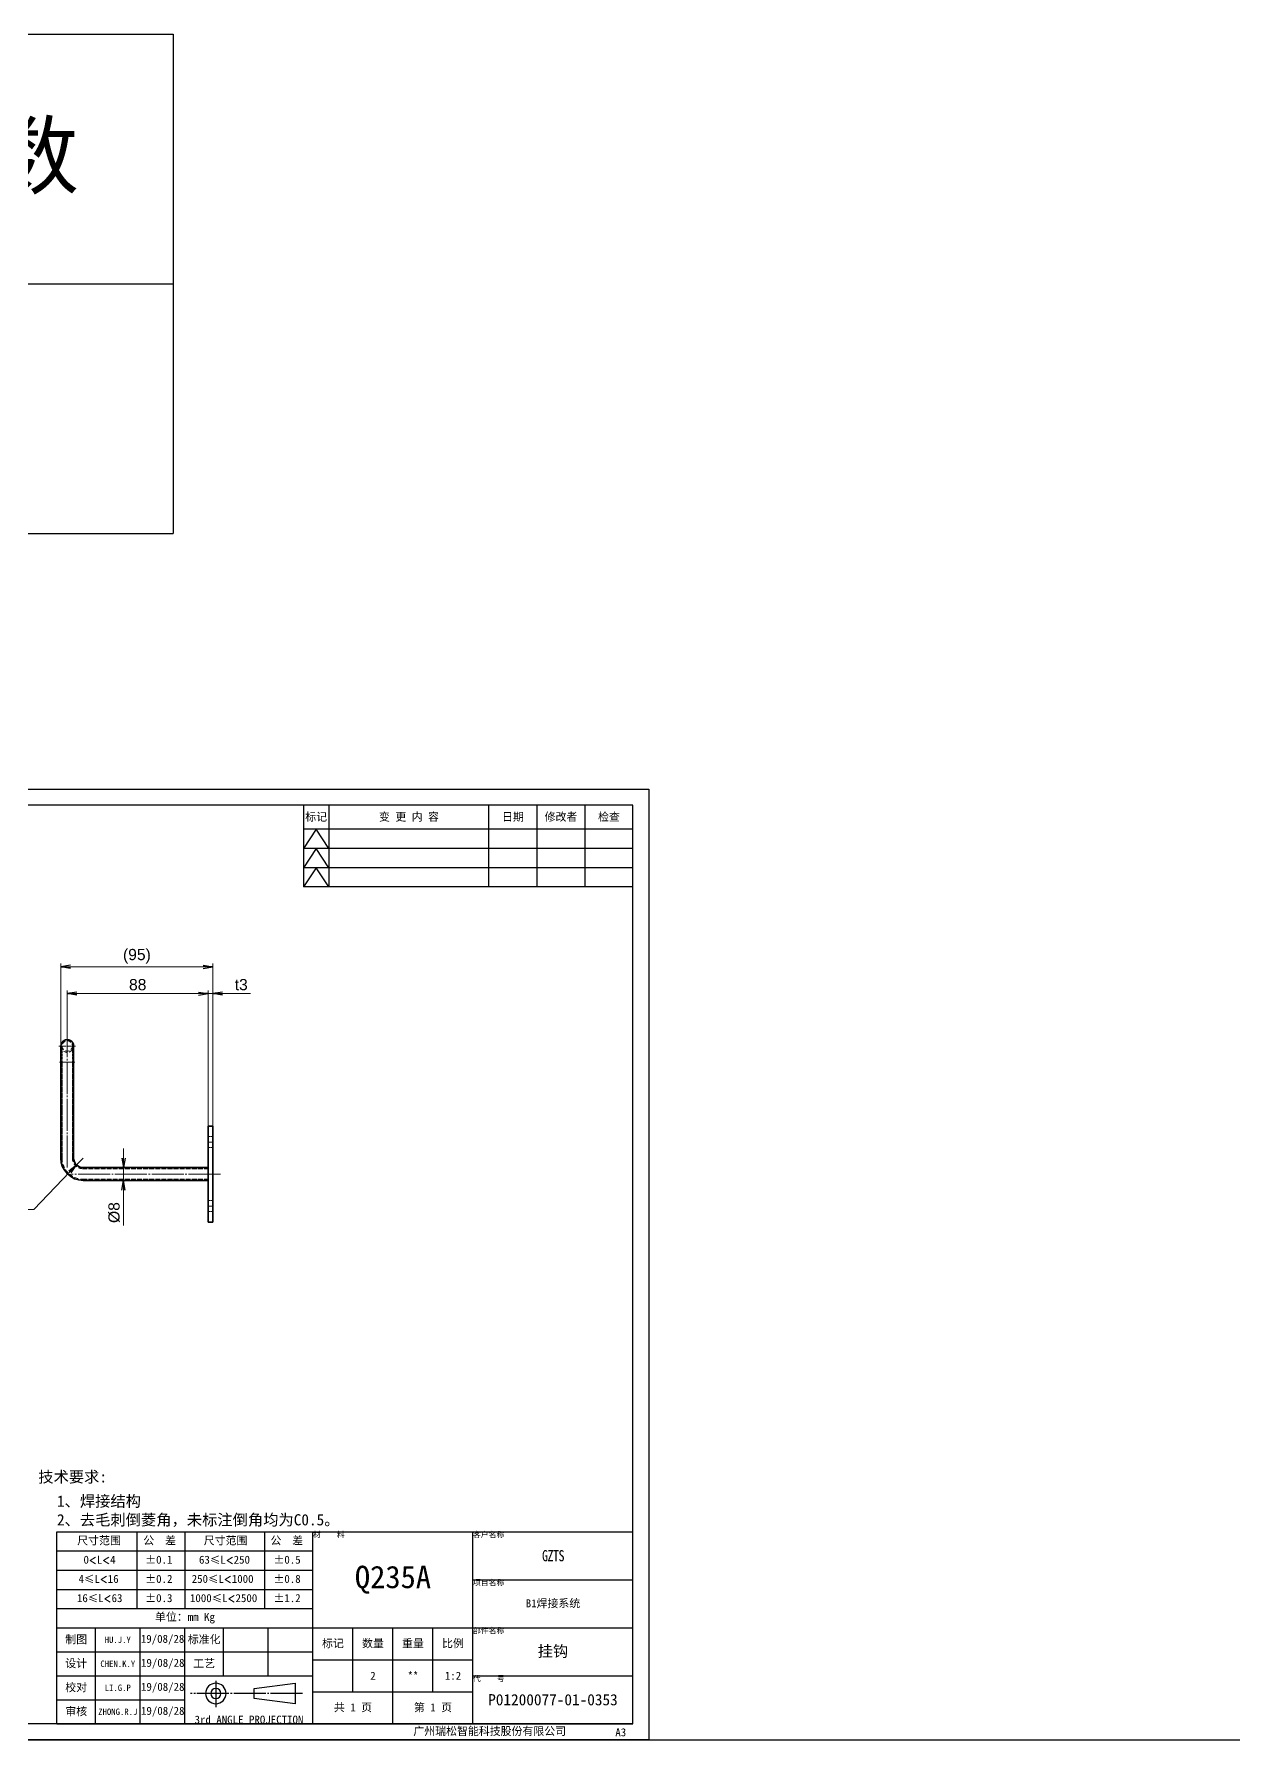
# Model space of a CAD drawing. Header units: millimetres. Extents: x -1727 to 307751, y -105919 to 6637.
# Drawn here: x 18627 to 19377, y -21091 to -20025 of the extents above; entities that cross this region are included whole.
import ezdxf
from ezdxf.enums import TextEntityAlignment as Align

# ---------------------------------------------------------------- set-up
doc = ezdxf.new("R2010")
doc.units = ezdxf.units.MM
doc.linetypes.add('CENTER-HOKUTO', pattern=[23, 20, -1, 1, -1])
doc.linetypes.add('HIDDEN-HOKUTO', pattern=[3.8, 2.5, -1.3])
doc.layers.add('A3', color=7, linetype='Continuous', plot=False)
for name, color, linetype in [('AM_7', 2, 'CENTER-HOKUTO'), ('AM_HID', 1, 'HIDDEN-HOKUTO'), ('AM_VIS', 7, 'Continuous'), ('TITLE_FRAME', 7, 'Continuous'), ('WORD_DIM', 253, 'Continuous')]:
    doc.layers.add(name, color=color, linetype=linetype)
doc.layers.add('SOLID LINE', color=7, linetype='Continuous', lineweight=30)
doc.styles.add('DIM', font='txt.shx', dxfattribs={"width": 0.8, "bigfont": 'bigfont.shx'})
doc.styles.get("Standard").update_dxf_attribs({"font": 'arial.ttf'})
doc.dimstyles.new('STANDARD 1-2', dxfattribs={"dimscale": 2, "dimtxt": 3.5, "dimasz": 3, "dimexe": 1, "dimexo": 0, "dimgap": 1, "dimtad": 3, "dimdsep": 46, "dimtxsty": 'Standard', "dimblk1": 'OPEN', "dimblk2": 'OPEN', "dimsah": 1, "dimcen": 0, "dimclrd": 256, "dimclre": 256, "dimclrt": 3, "dimazin": 2, "dimtfac": 1, "dimtmove": 0, "dimatfit": 3, "dimldrblk": 'OPEN', "dimfxl": 0, "dimtolj": 1, "dimtzin": 0, "dimlwd": 13, "dimlwe": 13, "dimarcsym": 0})
doc.dimstyles.new('STANDARD 1-2$4', dxfattribs={"dimscale": 2, "dimtxt": 3.5, "dimasz": 3, "dimexe": 1, "dimexo": 0, "dimgap": 1, "dimtad": 3, "dimtoh": 1, "dimdsep": 46, "dimtxsty": 'Standard', "dimblk1": 'OPEN', "dimblk2": 'OPEN', "dimsah": 1, "dimcen": 0, "dimclrd": 256, "dimclre": 256, "dimclrt": 3, "dimazin": 2, "dimtfac": 1, "dimtmove": 0, "dimatfit": 3, "dimldrblk": 'OPEN', "dimfxl": 0, "dimtolj": 1, "dimtzin": 0, "dimlwd": 13, "dimlwe": 13, "dimarcsym": 0})

# ---------------------------------------------------------------- blocks, each defined once
blk = doc.blocks.new('_OPEN')
at = {"color": 0}
for p, q in [((-1, 0.17), (0, 0)), ((-1, -0.17), (0, 0)), ((0, 0), (-1, 0))]:
    blk.add_line(p, q, dxfattribs=at)
blk = doc.blocks.new('*D779')
at = {"layer": 'DEFPOINTS', "color": 0, "linetype": 'Continuous', "ltscale": 5, "transparency": 16777216}
for p in [(18644, -20607.5), (18644, -20662), (18739, -20707)]:
    blk.add_point(p, dxfattribs=at)
at = {"layer": 'WORD_DIM', "linetype": 'Continuous', "lineweight": 13, "ltscale": 5, "transparency": 16777216}
for p, q in [((18644, -20662), (18644, -20605.5)), ((18733, -20607.5), (18650, -20607.5)), ((18739, -20707), (18739, -20605.5))]:
    blk.add_line(p, q, dxfattribs=at)
at = {"layer": 'WORD_DIM', "linetype": 'Continuous', "lineweight": 13, "ltscale": 5, "transparency": 16777216, "xscale": 6, "yscale": 6, "zscale": 6, "rotation": 180}
blk.add_blockref('_OPEN', (18644, -20607.5), dxfattribs=at)
at = {"layer": 'WORD_DIM', "linetype": 'Continuous', "lineweight": 13, "ltscale": 5, "transparency": 16777216, "xscale": 6, "yscale": 6, "zscale": 6}
blk.add_blockref('_OPEN', (18739, -20607.5), dxfattribs=at)
at = {"layer": 'WORD_DIM', "color": 3, "linetype": 'Continuous', "ltscale": 5, "transparency": 16777216, "insert": (18691.5, -20600.9), "char_height": 7, "attachment_point": 5}
blk.add_mtext('\\A1;(95)', dxfattribs=at)
blk = doc.blocks.new('*D780')
at = {"layer": 'DEFPOINTS', "color": 0, "linetype": 'Continuous', "ltscale": 5, "transparency": 16777216}
for p in [(18736, -20624.3), (18648, -20657), (18736, -20707)]:
    blk.add_point(p, dxfattribs=at)
at = {"layer": 'WORD_DIM', "linetype": 'Continuous', "lineweight": 13, "ltscale": 5, "transparency": 16777216}
for p, q in [((18648, -20657), (18648, -20622.3)), ((18654, -20624.3), (18730, -20624.3)), ((18736, -20707), (18736, -20622.3))]:
    blk.add_line(p, q, dxfattribs=at)
at = {"layer": 'WORD_DIM', "linetype": 'Continuous', "lineweight": 13, "ltscale": 5, "transparency": 16777216, "xscale": 6, "yscale": 6, "zscale": 6, "rotation": 180}
blk.add_blockref('_OPEN', (18648, -20624.3), dxfattribs=at)
at = {"layer": 'WORD_DIM', "linetype": 'Continuous', "lineweight": 13, "ltscale": 5, "transparency": 16777216, "xscale": 6, "yscale": 6, "zscale": 6}
blk.add_blockref('_OPEN', (18736, -20624.3), dxfattribs=at)
at = {"layer": 'WORD_DIM', "color": 3, "linetype": 'Continuous', "ltscale": 5, "transparency": 16777216, "insert": (18692, -20618.7), "char_height": 7, "attachment_point": 5}
blk.add_mtext('\\A1;88', dxfattribs=at)
blk = doc.blocks.new('*D781')
at = {"layer": 'DEFPOINTS', "color": 0, "linetype": 'Continuous', "ltscale": 5, "transparency": 16777216}
for p in [(18739, -20624.3), (18736, -20707), (18739, -20707)]:
    blk.add_point(p, dxfattribs=at)
at = {"layer": 'WORD_DIM', "linetype": 'Continuous', "lineweight": 13, "ltscale": 5, "transparency": 16777216}
for p, q in [((18730, -20624.3), (18724, -20624.3)), ((18736, -20707), (18736, -20622.3)), ((18736, -20624.3), (18739, -20624.3)), ((18739, -20707), (18739, -20622.3)), ((18745, -20624.3), (18762.5, -20624.3))]:
    blk.add_line(p, q, dxfattribs=at)
at = {"layer": 'WORD_DIM', "linetype": 'Continuous', "lineweight": 13, "ltscale": 5, "transparency": 16777216, "xscale": 6, "yscale": 6, "zscale": 6}
blk.add_blockref('_OPEN', (18736, -20624.3), dxfattribs=at)
at = {"layer": 'WORD_DIM', "linetype": 'Continuous', "lineweight": 13, "ltscale": 5, "transparency": 16777216, "xscale": 6, "yscale": 6, "zscale": 6, "rotation": 180}
blk.add_blockref('_OPEN', (18739, -20624.3), dxfattribs=at)
at = {"layer": 'WORD_DIM', "color": 3, "linetype": 'Continuous', "ltscale": 5, "transparency": 16777216, "insert": (18756.7, -20618.7), "char_height": 7, "attachment_point": 5}
blk.add_mtext('\\A1;t3', dxfattribs=at)
blk = doc.blocks.new('*D782')
at = {"layer": 'DEFPOINTS', "color": 0, "linetype": 'Continuous', "ltscale": 5, "transparency": 16777216}
for p in [(18653.8, -20731.3), (18658, -20727)]:
    blk.add_point(p, dxfattribs=at)
at = {"layer": 'WORD_DIM', "linetype": 'Continuous', "lineweight": 13, "ltscale": 5, "transparency": 16777216}
for p, q in [((18658, -20727), (18653.8, -20731.3)), ((18627.1, -20759.1), (18649.6, -20735.7)), ((18590.3, -20759.1), (18627.1, -20759.1))]:
    blk.add_line(p, q, dxfattribs=at)
at = {"layer": 'WORD_DIM', "linetype": 'Continuous', "lineweight": 13, "ltscale": 5, "transparency": 16777216, "xscale": 6, "yscale": 6, "zscale": 6, "rotation": 46.0989388480927}
blk.add_blockref('_OPEN', (18653.8, -20731.3), dxfattribs=at)
at = {"layer": 'WORD_DIM', "color": 3, "linetype": 'Continuous', "ltscale": 5, "transparency": 16777216, "insert": (18605.6, -20753.6), "char_height": 7, "attachment_point": 5}
blk.add_mtext('\\A1;2-Rmin', dxfattribs=at)
blk = doc.blocks.new('*D783')
at = {"layer": 'DEFPOINTS', "color": 0, "linetype": 'Continuous', "ltscale": 5, "transparency": 16777216}
for p in [(18683.1, -20741), (18703.2, -20733), (18703.2, -20741)]:
    blk.add_point(p, dxfattribs=at)
at = {"layer": 'WORD_DIM', "linetype": 'Continuous', "lineweight": 13, "ltscale": 5, "transparency": 16777216}
for p, q in [((18683.1, -20727), (18683.1, -20721)), ((18703.2, -20733), (18681.1, -20733)), ((18703.2, -20741), (18681.1, -20741)), ((18683.1, -20733), (18683.1, -20741)), ((18683.1, -20747), (18683.1, -20769.2))]:
    blk.add_line(p, q, dxfattribs=at)
at = {"layer": 'WORD_DIM', "linetype": 'Continuous', "lineweight": 13, "ltscale": 5, "transparency": 16777216, "xscale": 6, "yscale": 6, "zscale": 6}
for p, rotation in [((18683.1, -20733), 270), ((18683.1, -20741), 90)]:
    blk.add_blockref('_OPEN', p, dxfattribs=dict(at, rotation=rotation))
at = {"layer": 'WORD_DIM', "color": 3, "linetype": 'Continuous', "ltscale": 5, "transparency": 16777216, "insert": (18677.3, -20761.1), "char_height": 7, "attachment_point": 5, "rotation": 90}
blk.add_mtext('\\A1;%%c8', dxfattribs=at)
blk = doc.blocks.new('*T16')
at = {"color": 0, "linetype": 'ByBlock', "lineweight": -2, "transparency": 16777216}
for p, q in [((0, 0), (127, 0)), ((0, 0), (0, -78)), ((63.5, 0), (63.5, -78)), ((127, 0), (127, -78)), ((0, -39), (127, -39)), ((0, -78), (127, -78))]:
    blk.add_line(p, q, dxfattribs=at)
at = {"color": 0, "transparency": 16777216, "char_height": 10, "width": 60.5, "attachment_point": 5}
for s, insert in [('{\\fSimSun|b0|i0|c134|p2;料 厚}', (31.75, -19.5)), ('{\\fSimSun|b0|i0|c134|p2;件 数}', (95.25, -19.5))]:
    blk.add_mtext(s, dxfattribs=dict(at, insert=insert))
blk = doc.blocks.new('拆图参数')
blk.add_blockref('*T16', (-63.5, 78))
at = {"style": 'DIM', "width": 0.8}
blk.add_attdef('1', text='', height=10, dxfattribs=at).set_placement((36.65, 19.27), align=Align.MIDDLE_CENTER)
blk.add_attdef('6', text='', height=10, dxfattribs=at).set_placement((-37.13, 18.91), align=Align.MIDDLE_LEFT)

msp = doc.modelspace()

# ---------------------------------------------------------------- linework, layer by layer
at = {"color": 7, "lineweight": 35, "ltscale": 0.25}
for p, q in [((18643.96023, -20667.01684), (18643.96023, -20657.01684)), ((18651.96023, -20667.01684), (18651.96023, -20657.01684)), ((18651.96023, -20667.01684), (18651.96023, -20657.01684))]:
    msp.add_line(p, q, dxfattribs=at)
at = {"color": 7, "lineweight": 13, "ltscale": 0.1}
for p, q in [((18647.96023, -20667.01684), (18643.96023, -20667.01684)), ((18651.96023, -20667.01684), (18647.96023, -20667.01684))]:
    msp.add_line(p, q, dxfattribs=at)
at = {"color": 7, "lineweight": 35}
for p, q in [((18643.96023, -20667.01684), (18643.96023, -20697.01684)), ((18651.96023, -20697.01684), (18651.96023, -20667.01684)), ((18651.96023, -20667.01684), (18651.96023, -20697.01684)), ((18643.96023, -20697.01684), (18643.96023, -20727.01684)), ((18651.96023, -20727.01684), (18651.96023, -20697.01684)), ((18651.96023, -20697.01684), (18651.96023, -20727.01684)), ((18735.96023, -20767.01684), (18735.96023, -20707.01684)), ((18738.96023, -20707.01684), (18738.96023, -20767.01684)), ((18657.96023, -20733.01684), (18735.96023, -20733.01684)), ((18735.96023, -20741.01684), (18657.96023, -20741.01684)), ((18657.96023, -20741.01684), (18735.96023, -20741.01684))]:
    msp.add_line(p, q, dxfattribs=at)
at = {"color": 7, "lineweight": 35, "ltscale": 0.075}
for p, q in [((18735.96023, -20707.01684), (18738.96023, -20707.01684)), ((18735.96023, -20767.01684), (18738.96023, -20767.01684))]:
    msp.add_line(p, q, dxfattribs=at)
msp.add_line((-591.11251, -21090.61879), (40486.51144, -21090.61879))
at = {"color": 7, "lineweight": 35}
for centre, radius, start, end in [((18647.96023, -20657.01684), 4, 0, 180.00000501), ((18657.96023, -20727.01684), 14, 180.00000501, 269.9999975), ((18657.96023, -20727.01684), 14, 180.00000501, 269.9999975), ((18657.96023, -20727.01684), 6, 180.00000501, 269.9999975)]:
    msp.add_arc(centre, radius, start, end, dxfattribs=at)
at = {"layer": 'A3', "linetype": 'Continuous'}
msp.add_lwpolyline([(18171.54912, -20496.57202), (19011.54912, -20496.57202), (19011.54912, -21090.57202), (18171.54912, -21090.57202)], close=True, dxfattribs=at)
at = {"layer": 'AM_7', "lineweight": 13, "ltscale": 0.259998}
msp.add_line((18653.16042, -20657.01684), (18642.76052, -20657.01684), dxfattribs=at)
at = {"layer": 'AM_7', "lineweight": 13, "ltscale": 0.260001}
msp.add_line((18647.96023, -20651.81683), (18647.96023, -20662.21685), dxfattribs=at)
at = {"layer": 'AM_7', "lineweight": 13, "ltscale": 0.240015}
msp.add_line((18652.76052, -20667.01684), (18643.15994, -20667.01684), dxfattribs=at)
at = {"layer": 'AM_7', "lineweight": 13}
for p, q in [((18647.96023, -20733.01739), (18647.96023, -20661.01678)), ((18743.76052, -20737.01684), (18650.15994, -20737.01684))]:
    msp.add_line(p, q, dxfattribs=at)
at = {"layer": 'AM_7', "lineweight": 13, "ltscale": 0.090002}
for p, q in [((18735.66042, -20717.01684), (18739.26052, -20717.01684)), ((18735.66042, -20757.01684), (18739.26052, -20757.01684))]:
    msp.add_line(p, q, dxfattribs=at)
at = {"layer": 'AM_HID', "lineweight": 13, "ltscale": 0.25}
for p, q in [((18643.96023, -20667.01684), (18643.96023, -20657.01684)), ((18644.71023, -20667.01684), (18644.71023, -20657.01684)), ((18644.71023, -20667.01684), (18644.71023, -20657.01684)), ((18651.21023, -20667.01684), (18651.21023, -20657.01684)), ((18651.21023, -20667.01684), (18651.21023, -20657.01684))]:
    msp.add_line(p, q, dxfattribs=at)
at = {"layer": 'AM_HID', "lineweight": 13, "ltscale": 0.1}
for p, q in [((18643.96023, -20667.01684), (18647.96023, -20667.01684)), ((18643.96023, -20667.01684), (18647.96023, -20667.01684)), ((18647.96023, -20667.01684), (18643.96023, -20667.01684)), ((18647.96023, -20667.01684), (18651.96023, -20667.01684)), ((18647.96023, -20667.01684), (18651.96023, -20667.01684)), ((18651.96023, -20667.01684), (18647.96023, -20667.01684))]:
    msp.add_line(p, q, dxfattribs=at)
at = {"layer": 'AM_HID', "lineweight": 13}
for p, q in [((18643.96023, -20697.01684), (18643.96023, -20667.01684)), ((18644.71023, -20697.01684), (18644.71023, -20667.01684)), ((18644.71023, -20667.01684), (18644.71023, -20697.01684)), ((18651.21023, -20697.01684), (18651.21023, -20667.01684)), ((18651.21023, -20667.01684), (18651.21023, -20697.01684)), ((18643.96023, -20727.01684), (18643.96023, -20697.01684)), ((18644.71023, -20727.01684), (18644.71023, -20697.01684)), ((18644.71023, -20697.01684), (18644.71023, -20727.01684)), ((18651.21023, -20727.01684), (18651.21023, -20697.01684)), ((18651.21023, -20697.01684), (18651.21023, -20727.01684)), ((18735.96023, -20733.01684), (18657.96023, -20733.01684)), ((18735.96023, -20733.76684), (18657.96023, -20733.76684)), ((18657.96023, -20733.76684), (18735.96023, -20733.76684)), ((18735.96023, -20740.26684), (18657.96023, -20740.26684)), ((18657.96023, -20740.26684), (18735.96023, -20740.26684))]:
    msp.add_line(p, q, dxfattribs=at)
at = {"layer": 'AM_HID', "lineweight": 13, "ltscale": 0.08125}
for p, q in [((18647.96023, -20667.01684), (18644.71023, -20667.01684)), ((18647.96023, -20667.01684), (18644.71023, -20667.01684)), ((18644.71023, -20667.01684), (18647.96023, -20667.01684)), ((18644.71023, -20667.01684), (18647.96023, -20667.01684)), ((18651.21023, -20667.01684), (18647.96023, -20667.01684)), ((18651.21023, -20667.01684), (18647.96023, -20667.01684)), ((18647.96023, -20667.01684), (18651.21023, -20667.01684)), ((18647.96023, -20667.01684), (18651.21023, -20667.01684))]:
    msp.add_line(p, q, dxfattribs=at)
at = {"layer": 'AM_HID', "lineweight": 13, "ltscale": 0.075}
for p, q in [((18735.96023, -20713.51684), (18738.96023, -20713.51684)), ((18735.96023, -20720.51684), (18738.96023, -20720.51684)), ((18735.96023, -20753.51684), (18738.96023, -20753.51684)), ((18735.96023, -20760.51684), (18738.96023, -20760.51684))]:
    msp.add_line(p, q, dxfattribs=at)
at = {"layer": 'AM_HID', "lineweight": 13, "ltscale": 0.2}
msp.add_line((18735.96023, -20741.01684), (18735.96023, -20733.01684), dxfattribs=at)
at = {"layer": 'AM_HID', "lineweight": 13}
msp.add_circle((18647.96023, -20657.01684), 3.25, dxfattribs=at)
for centre, radius, end in [((18647.96023, -20657.01684), 4, 0), ((18657.96023, -20727.01684), 13.25, 269.9999975), ((18657.96023, -20727.01684), 13.25, 269.9999975), ((18657.96023, -20727.01684), 6.75, 269.9999975), ((18657.96023, -20727.01684), 6.75, 269.9999975), ((18657.96023, -20727.01684), 6, 269.9999975)]:
    msp.add_arc(centre, radius, 180.00000501, end, dxfattribs=at)
at = {"layer": 'AM_VIS', "linetype": 'Continuous'}
for p, q in [((19001.54912, -20506.57202), (18221.54912, -20506.57202)), ((19001.54912, -21080.57202), (19001.54912, -20506.57202)), ((19001.54912, -21080.57202), (18221.54912, -21080.57202))]:
    msp.add_line(p, q, dxfattribs=at)
at = {"layer": 'TITLE_FRAME', "linetype": 'Continuous'}
for p, q in [((18795.54912, -20506.57202), (18795.54912, -20557.57202)), ((18811.54912, -20506.57202), (18811.54912, -20557.57202)), ((18911.54912, -20557.57202), (18911.54912, -20506.57202)), ((18941.54912, -20506.57202), (18941.54912, -20557.57202)), ((18971.54912, -20506.57202), (18971.54912, -20557.57202)), ((19001.54912, -20557.57202), (19001.54912, -20506.57202)), ((19001.54912, -20521.57202), (18795.54912, -20521.57202)), ((18803.54912, -20521.57202), (18795.54912, -20533.57202)), ((18811.54912, -20533.57202), (18803.54912, -20521.57202)), ((19001.54912, -20533.57202), (18795.54912, -20533.57202)), ((18803.54912, -20533.57202), (18795.54912, -20545.57202)), ((18811.54912, -20545.57202), (18803.54912, -20533.57202)), ((19001.54912, -20545.57202), (18795.54912, -20545.57202)), ((18803.54912, -20545.57202), (18795.54912, -20557.57202)), ((18811.54912, -20557.57202), (18803.54912, -20545.57202)), ((19001.54912, -20557.57202), (18795.54912, -20557.57202)), ((18641.54912, -20960.57202), (19001.54912, -20960.57202)), ((18641.54912, -21080.57202), (18641.54912, -20960.57202)), ((18691.54912, -20960.57202), (18691.54912, -21008.57202)), ((18721.54912, -20960.57202), (18721.54912, -21008.57202)), ((18771.54912, -21008.57202), (18771.54912, -20960.57202)), ((18801.54912, -21080.57202), (18801.54912, -20960.57202)), ((18901.54912, -21080.57202), (18901.54912, -20960.57202)), ((19001.54912, -21080.57202), (19001.54912, -20960.57202)), ((18641.54912, -20972.57202), (18801.54912, -20972.57202)), ((18641.54912, -20984.57202), (18801.54912, -20984.57202)), ((18641.54912, -20996.57202), (18801.54912, -20996.57202)), ((18901.54912, -20990.57202), (19001.54912, -20990.57202)), ((18641.54912, -21008.57202), (18801.54912, -21008.57202)), ((18641.54912, -21020.57202), (19001.54912, -21020.57202)), ((18665.54912, -21080.57202), (18665.54912, -21020.57202)), ((18693.54912, -21080.57202), (18693.54912, -21020.57202)), ((18721.54912, -21080.57202), (18721.54912, -21020.57202)), ((18745.54912, -21050.57202), (18745.54912, -21020.57202)), ((18773.54912, -21050.57202), (18773.54912, -21020.57202)), ((18826.54912, -21060.57202), (18826.54912, -21020.57202)), ((18851.54912, -21080.57202), (18851.54912, -21020.57202)), ((18876.54912, -21060.57202), (18876.54912, -21020.57202)), ((18641.54912, -21035.57202), (18801.54912, -21035.57202)), ((18801.54912, -21040.57202), (18901.54912, -21040.57202)), ((18641.54912, -21050.57202), (18801.54912, -21050.57202)), ((18901.54912, -21050.57202), (19001.54912, -21050.57202)), ((18801.54912, -21060.57202), (18901.54912, -21060.57202)), ((18641.54912, -21065.57202), (18721.54912, -21065.57202)), ((18641.54912, -21080.57202), (19001.54912, -21080.57202)), ((18641.54912, -21080.57202), (19001.54912, -21080.57202))]:
    msp.add_line(p, q, dxfattribs=at)
at = {"layer": 'TITLE_FRAME', "color": 2, "linetype": 'CENTER-HOKUTO'}
for p, q in [((18795.02929, -21061.60718), (18725.01329, -21061.60718)), ((18740.81809, -21053.73518), (18740.81809, -21070.27278))]:
    msp.add_line(p, q, dxfattribs=at)
at = {"layer": 'TITLE_FRAME', "color": 3, "linetype": 'Continuous'}
for p, q in [((18764.81809, -21058.40718), (18790.41809, -21055.20718)), ((18764.81809, -21064.80718), (18764.81809, -21058.40718)), ((18790.41809, -21055.20718), (18790.41809, -21068.00718)), ((18790.41809, -21068.00718), (18764.81809, -21064.80718))]:
    msp.add_line(p, q, dxfattribs=at)
for radius in [6.4, 3.2]:
    msp.add_arc((18740.81809, -21061.60718), radius, 0, 359.98938268, dxfattribs=at)

# ---------------------------------------------------------------- block references
at = {"xscale": 4, "yscale": 4, "zscale": 4}
msp.add_blockref('拆图参数', (18460.13704, -20336.6751), dxfattribs=at)

# ---------------------------------------------------------------- texts
at = {"layer": 'SOLID LINE', "ltscale": 0.5}
for s, insert, char_height, width, attachment_point in [('\\pt30;{\\fSimHei|b0|i0|c134|p2;\\C3;标记}', (18803.54912, -20514.07202), 5, 16, 5), ('\\pt30;{\\fSimHei|b0|i0|c134|p2;\\C3;变 更 内 容}', (18861.54912, -20514.07202), 5, 100, 5), ('\\pt30;{\\fSimHei|b0|i0|c134|p2;\\C3;日期}', (18926.54912, -20514.07202), 5, 30, 5), ('\\pt30;{\\fSimHei|b0|i0|c134|p2;\\C3;修改者}', (18956.54912, -20514.07202), 5, 30, 5), ('\\pt30;{\\fSimHei|b0|i0|c134|p2;\\C3;检查}', (18986.54912, -20514.07202), 5, 30, 5), ('\\pt42;{\\fSimHei|b0|i0|c134|p2;\\C3;技术要求:}', (18629.85047, -20922.74504), 7, 60.121052, 1), ('\\pt42;{\\fSimHei|b0|i0|c134|p2;\\C3;\\P1、焊接结构\\P2、去毛刺倒菱角，未标注倒角均为C0.5。}', (18641.54912, -20926.22745), 7, 223.1818704, 1), ('\\pt30;{\\fSimHei|b0|i0|c134|p2;\\C3;尺寸范围}', (18654.18904, -20963.51415), 5, 90.6030377, 1), ('\\pt30;{\\fSimHei|b0|i0|c134|p2;\\C3;公  差}', (18695.49652, -20963.51415), 5, 90.6030377, 1), ('\\pt30;{\\fSimHei|b0|i0|c134|p2;\\C3;尺寸范围}', (18733.28395, -20963.51415), 5, 90.6030377, 1), ('\\pt30;{\\fSimHei|b0|i0|c134|p2;\\C3;公  差}', (18774.96124, -20963.51415), 5, 90.6030377, 1), ('{\\fSimHei|b0|i0|c134|p2;\\C3;材    料}', (18801.54912, -20960.57202), 3.5, 100, 1), ('\\pt21;{\\fSimHei|b0|i0|c134|p2;\\C3;客户名称}', (18901.54912, -20960.57202), 3.5, 100, 1), ('\\pt30;{\\fSimHei|b0|i0|c134|p2;\\C3;0\\Fromans,bigfont|c134;\\H0.9583x;<\\fSimHei|b0|i0|c134|p2;\\H1.044x;L\\Fromans,bigfont|c134;\\H0.9583x;<\\fSimHei|b0|i0|c134|p2;\\H1.044x;4}', (18658.11018, -20975.51415), 5, 90.6030377, 1), ('\\pt30;{\\fSimHei|b0|i0|c134|p2;\\C3;%%P0.1}', (18696.7138, -20975.51415), 5, 90.6030377, 1), ('\\pt30;{\\fSimHei|b0|i0|c134|p2;\\C3;63\\H0.9583x;≤\\H1.044x;L\\Fromans,bigfont|c134;\\H0.9579x;<\\fSimHei|b0|i0|c134|p2;\\H1.044x;250}', (18730.31648, -20975.51415), 5, 90.6030377, 1), ('\\pt30;{\\fSimHei|b0|i0|c134|p2;\\C3;%%P0.5}', (18776.85445, -20975.51415), 5, 90.6030377, 1), ('{\\fSimHei|b0|i0|c134|p2;\\W0.8;\\T0.9;\\C3;GZTS}', (18951.54912, -20975.57202), 7, 100, 5), ('\\pt30;{\\fSimHei|b0|i0|c134|p2;\\C3;4\\H0.9583x;≤\\H1.043x;L\\Fromans,bigfont|c134;\\H0.9588x;<\\fSimHei|b0|i0|c134|p2;\\H1.043x;16}', (18655.04215, -20987.51415), 5, 90.6030377, 1), ('\\pt30;{\\fSimHei|b0|i0|c134|p2;\\C3;%%P0.2}', (18696.7138, -20987.51415), 5, 90.6030377, 1), ('\\pt30;{\\fSimHei|b0|i0|c134|p2;\\C3;250\\H0.9583x;≤\\H1.044x;L\\Fromans,bigfont|c134;\\H0.9579x;<\\fSimHei|b0|i0|c134|p2;\\H1.044x;1000}', (18725.7512, -20987.51415), 5, 90.6030377, 1), ('\\pt30;{\\fSimHei|b0|i0|c134|p2;\\C3;%%P0.8}', (18776.85445, -20987.51415), 5, 90.6030377, 1), ('\\pt84;{\\fSimHei|b0|i0|c134|p2;\\C3;Q235A}', (18851.54912, -20990.57202), 14, 100, 5), ('\\pt30;{\\fSimHei|b0|i0|c134|p2;\\C3;%%P0.3}', (18696.7138, -20999.51415), 5, 90.6030377, 1), ('\\pt30;{\\fSimHei|b0|i0|c134|p2;\\C3;%%P1.2}', (18776.85445, -20999.51415), 5, 90.6030377, 1), ('\\pt21;{\\fSimHei|b0|i0|c134|p2;\\C3;项目名称}', (18901.54912, -20990.57202), 3.5, 100, 1), ('\\pt30;{\\fSimHei|b0|i0|c134|p2;\\C3;16\\H0.9583x;≤\\H1.044x;L\\Fromans,bigfont|c134;\\H0.9579x;<\\fSimHei|b0|i0|c134|p2;\\H1.044x;63}', (18654.01205, -20999.51415), 5, 90.6030377, 1), ('{\\fSimHei|b0|i0|c134|p2;\\C3;B1焊接系统}', (18951.54912, -21005.57202), 5, 100, 5), ('\\pt30;{\\fSimHei|b0|i0|c134|p2;\\C3;单位：mm Kg}', (18721.54912, -21014.57202), 5, 160, 5), ('\\pt21;{\\fSimHei|b0|i0|c134|p2;\\C3;部件名称}', (18901.54912, -21020.57202), 3.5, 100, 1), ('\\pt30;{\\fSimHei|b0|i0|c134|p2;\\C3;制图}', (18653.54912, -21028.07202), 5, 24, 5), ('\\pt144;{\\fSimHei|b0|i0|c134|p2;\\H0.8x;\\C3;HU.J.Y}', (18679.54912, -21028.07202), 5, 28, 5), ('\\pt240;{\\fSimHei|b0|i0|c134|p2;\\C3;19/08/28}', (18707.54912, -21028.07202), 5, 28, 5), ('\\pt30;{\\fSimHei|b0|i0|c134|p2;\\C3;标准化}', (18733.54912, -21028.07202), 5, 24, 5), ('\\pt30;{\\fSimHei|b0|i0|c134|p2;\\C3;标记}', (18814.04912, -21030.57202), 5, 25, 5), ('\\pt30;{\\fSimHei|b0|i0|c134|p2;\\C3;数量}', (18839.04912, -21030.57202), 5, 25, 5), ('\\pt30;{\\fSimHei|b0|i0|c134|p2;\\C3;重量}', (18864.04912, -21030.57202), 5, 25, 5), ('\\pt30;{\\fSimHei|b0|i0|c134|p2;\\C3;比例}', (18889.04912, -21030.57202), 5, 25, 5), ('{\\fSimHei|b0|i0|c134|p2;\\C3;挂钩}', (18951.54912, -21035.57202), 7, 100, 5), ('\\pt30;{\\fSimHei|b0|i0|c134|p2;\\C3;设计}', (18653.54912, -21043.07202), 5, 24, 5), ('\\pt1152;{\\fSimHei|b0|i0|c134|p2;\\H0.8x;\\C3;CHEN.K.Y}', (18679.54912, -21043.07202), 5, 28, 5), ('\\pt240;{\\fSimHei|b0|i0|c134|p2;\\C3;19/08/28}', (18707.65039, -21043.07202), 5, 27.7974572, 5), ('\\pt30;{\\fSimHei|b0|i0|c134|p2;\\C3;工艺}', (18733.54912, -21043.07202), 5, 24, 5), ('\\pt30;{\\fSimHei|b0|i0|c134|p2;\\C3;2}', (18839.04912, -21050.57202), 5, 25, 5), ('\\pt30;{\\fSimHei|b0|i0|c134|p2;\\C3;**}', (18864.04912, -21050.57202), 5, 25, 5), ('\\pt30;{\\fSimHei|b0|i0|c134|p2;\\C3;1:2}', (18889.04912, -21050.57202), 5, 25, 5), ('\\pt21;{\\fSimHei|b0|i0|c134|p2;\\C3;代    号}', (18901.54912, -21050.57202), 3.5, 100, 1), ('\\pt30;{\\fSimHei|b0|i0|c134|p2;\\C3;校对}', (18653.54912, -21058.07202), 5, 24, 5), ('\\pt144;{\\fSimHei|b0|i0|c134|p2;\\H0.8x;\\C3;LI.G.P}', (18679.54912, -21058.07202), 5, 28, 5), ('\\pt240;{\\fSimHei|b0|i0|c134|p2;\\C3;19/08/28}', (18707.65039, -21058.07202), 5, 27.7974572, 5), ('{\\fSimHei|b0|i0|c134|p2;\\C3;P01200077-01-0353}', (18951.54912, -21065.57202), 7, 100, 5), ('\\pt30;{\\fSimHei|b0|i0|c134|p2;\\C3;审核}', (18653.54912, -21073.07202), 5, 24, 5), ('\\pt144;{\\fSimHei|b0|i0|c134|p2;\\H0.8x;\\C3;ZHONG.R.J}', (18679.54912, -21073.07202), 5, 28, 5), ('\\pt240;{\\fSimHei|b0|i0|c134|p2;\\C3;19/08/28}', (18707.65039, -21073.07202), 5, 27.7974572, 5), ('\\pt30;{\\fSimHei|b0|i0|c134|p2;\\C3;共 1 页}', (18826.54912, -21070.57202), 5, 50, 5), ('\\pt30;{\\fSimHei|b0|i0|c134|p2;\\C3;第 1 页}', (18876.54912, -21070.57202), 5, 50, 5), ('{\\fSimHei|b0|i0|c134|p2;\\C3;3rd ANGLE PROJECTION}', (18761.54912, -21080.57202), 5, 80, 8), ('\\pt30;{\\fSimHei|b0|i0|c134|p2;\\C3;广州瑞松智能科技股份有限公司}', (18864.28634, -21082.64298), 5, 157.1236163, 1), ('\\pt30;{\\fSimHei|b0|i0|c134|p2;\\C3;A3}', (18990.52686, -21083.36683), 5, 157.1236163, 1)]:
    msp.add_mtext(s, dxfattribs=dict(at, insert=insert, char_height=char_height, width=width, attachment_point=attachment_point))
at = {"layer": 'SOLID LINE', "ltscale": 0.5, "insert": (18724.6538, -20999.51415), "char_height": 5, "width": 90.6030377, "attachment_point": 1, "line_spacing_factor": 0.72}
msp.add_mtext('\\pt30;{\\fSimHei|b0|i0|c134|p2;\\C3;1000\\H0.9583x;≤\\H1.044x;L\\Fromans,bigfont|c134;\\H0.9579x;<\\fSimHei|b0|i0|c134|p2;\\H1.044x;2500}', dxfattribs=at)

# ---------------------------------------------------------------- dimensions: what is measured, and where the dimension line sits
at = {"layer": 'WORD_DIM', "linetype": 'Continuous', "ltscale": 5}
for base, p1, p2, text, picture, middle in [((18643.96023, -20607.47018), (18738.96023, -20707.01684), (18643.96023, -20662.01684), '(<>)', '*D779', (18691.46023, -20600.8815)), ((18738.96023, -20624.29126), (18735.96023, -20707.01684), (18738.96023, -20707.01684), 't<>', '*D781', (18756.73001, -20618.71486))]:
    dim = msp.add_linear_dim(base=base, p1=p1, p2=p2, text=text, dimstyle='STANDARD 1-2', dxfattribs=at)
    dim.commit()
    dim.dimension.update_dxf_attribs({"geometry": picture, "text_midpoint": middle})
dim = msp.add_linear_dim(base=(18735.96023, -20624.29126), p1=(18647.96047, -20657.01684), p2=(18735.96023, -20707.01684), dimstyle='STANDARD 1-2', dxfattribs=at)
dim.commit()
dim.dimension.update_dxf_attribs({"geometry": '*D780', "text_midpoint": (18691.96035, -20618.71725)})
dim = msp.add_linear_dim(base=(18683.11158, -20741.01684), p1=(18703.23242, -20733.01684), p2=(18703.23242, -20741.01684), angle=90, text='%%c<>', dimstyle='STANDARD 1-2', dxfattribs=at)
dim.commit()
dim.dimension.update_dxf_attribs({"geometry": '*D783', "text_midpoint": (18677.34179, -20761.12632)})
dim = msp.add_radius_dim(center=(18657.96023, -20727.01684), mpoint=(18653.79974, -20731.34007), text='2-Rmin', dimstyle='STANDARD 1-2$4', dxfattribs=at)
dim.commit()
dim.dimension.update_dxf_attribs({"geometry": '*D782', "text_midpoint": (18605.60657, -20759.07734), "dimtype": 164})

doc.saveas('drawing.dxf')
